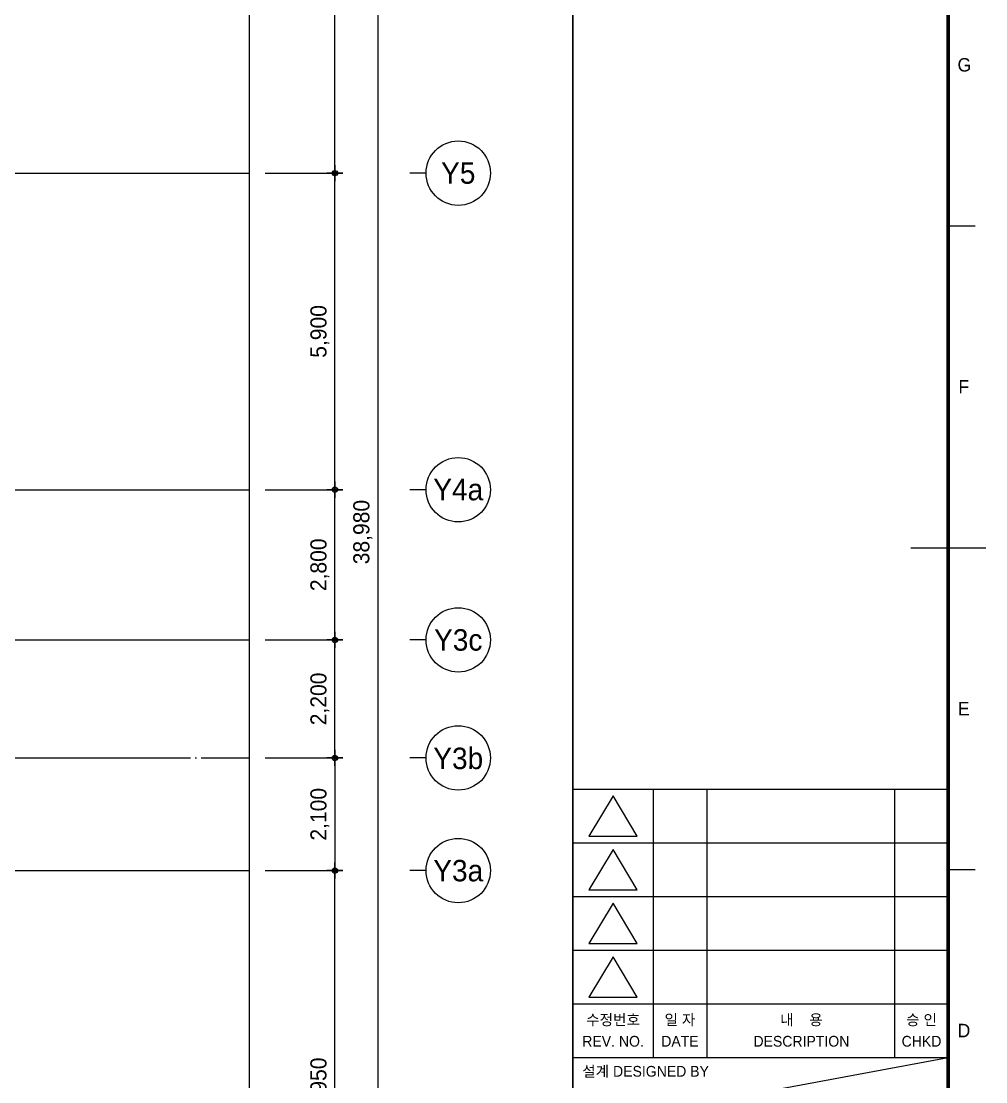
# Model space of a CAD drawing. Header units: millimetres. Extents: x 0 to 1390178, y 0 to 110113.
# Drawn here: x 568715 to 586700, y 19745 to 39513 of the extents above; entities that cross this region are included whole.
import ezdxf
from ezdxf.enums import TextEntityAlignment as Align
from ezdxf.xclip import XClip

# ---------------------------------------------------------------- set-up
doc = ezdxf.new("R2010")
doc.units = ezdxf.units.MM
doc.header["$LTSCALE"] = 100
doc.header["$XCLIPFRAME"] = 0
doc.linetypes.add('X - 평면도$0$CEN', pattern=[62, 60, -1, 0, -1])
doc.layers.get('DEFPOINTS').update_dxf_attribs({"color": 145})
for name, color, linetype in [('AA-XXXX-DIMS', 7, 'Continuous'), ('DIM', 7, 'Continuous'), ('X - SHEET$0$AA-BORD-FORM', 7, 'Continuous'), ('X - SHEET$0$AA-BORD-TEXT', 3, 'Continuous'), ('X - 평면도$0$AA-XXXX-CNTL', 1, 'X - 평면도$0$CEN')]:
    doc.layers.add(name, color=color, linetype=linetype)
doc.layers.add('X - SHEET$0$DEFPOINT', color=165, linetype='Continuous', plot=False)
doc.styles.add('HAUD01', font='Dotum.ttf')
doc.styles.get("Standard").update_dxf_attribs({"font": 'Dotum.ttf'})
doc.styles.add('X - SHEET$0$HAUD01', font='Dotum.ttf')
doc.dimstyles.new('HAUD-100', dxfattribs={"dimscale": 100, "dimtxt": 3, "dimasz": 1, "dimexe": 0, "dimexo": 3, "dimgap": 1, "dimtad": 1, "dimdec": 0, "dimdsep": 46, "dimlunit": 6, "dimtxsty": 'HAUD01', "dimblk": 'DIMDOT', "dimcen": 2.5, "dimdle": 1.5, "dimclrd": 7, "dimclre": 7, "dimclrt": 3, "dimadec": 0, "dimazin": 0, "dimtfac": 1, "dimtdec": 0, "dimtix": 1, "dimtmove": 2, "dimatfit": 3, "dimfxl": 1, "dimtvp": 1, "dimtolj": 1, "dimtzin": 0, "dimarcsym": 0})

# ---------------------------------------------------------------- blocks, each defined once
blk = doc.blocks.new('X - SHEET$0$HAUDsheetV')
at = {"layer": 'X - SHEET$0$AA-BORD-FORM', "color": 2}
for p, q in [((751, 577), (751, 17)), ((821, 357), (826, 357)), ((814, 297), (828, 297)), ((821, 237), (826, 237))]:
    blk.add_line(p, q, dxfattribs=at)
at = {"layer": 'X - SHEET$0$AA-BORD-FORM', "color": 3}
for p, q in [((751, 252), (821, 252)), ((766, 252), (766, 242)), ((776, 252), (776, 242)), ((811, 252), (811, 242)), ((751, 242), (821, 242)), ((766, 242), (766, 232)), ((776, 242), (776, 232)), ((811, 242), (811, 232)), ((751, 232), (821, 232)), ((766, 232), (766, 222)), ((776, 232), (776, 222)), ((811, 232), (811, 222)), ((751, 222), (821, 222)), ((766, 222), (766, 212)), ((776, 222), (776, 212)), ((811, 222), (811, 212)), ((751, 212), (821, 212)), ((766, 212), (766, 202)), ((776, 212), (776, 202)), ((811, 212), (811, 202)), ((751, 202), (821, 202))]:
    blk.add_line(p, q, dxfattribs=at)
at = {"layer": 'X - SHEET$0$AA-BORD-FORM', "color": 2, "const_width": 0.682}
blk.add_lwpolyline([(21, 17), (21, 577), (821, 577), (821, 17)], close=True, dxfattribs=at)
at = {"layer": 'X - SHEET$0$AA-BORD-FORM', "color": 7}
for points in [[(763, 243.24), (758.5, 250.74), (754, 243.24)], [(763, 233.24), (758.5, 240.74), (754, 233.24)], [(763, 223.24), (758.5, 230.74), (754, 223.24)], [(763, 213.24), (758.5, 220.74), (754, 213.24)]]:
    blk.add_lwpolyline(points, close=True, dxfattribs=at)
at = {"layer": 'X - SHEET$0$AA-BORD-TEXT', "color": 7, "style": 'X - SHEET$0$HAUD01'}
for s, p in [('G', (824, 387)), ('F', (823.89, 327)), ('E', (823.89, 267)), ('D', (823.93, 207))]:
    blk.add_text(s, height=2.5, dxfattribs=at).set_placement(p, align=Align.MIDDLE_CENTER)
at = {"layer": 'X - SHEET$0$AA-BORD-TEXT', "color": 3, "style": 'X - SHEET$0$HAUD01'}
for s, p in [('수정번호', (758.5, 209)), ('일 자', (770.98, 209)), ('내    용', (793.62, 209)), ('승 인', (816.02, 209)), ('REV. NO.', (758.5, 205)), ('DATE', (770.98, 205)), ('DESCRIPTION', (793.62, 205)), ('CHKD', (816.02, 205))]:
    blk.add_text(s, height=2, rotation=360, dxfattribs=at).set_placement(p, align=Align.MIDDLE_CENTER)
blk.add_text('설계 DESIGNED BY', height=2, rotation=360, dxfattribs=at).set_placement((752.75, 198.4))
for tag, p in [('PJCode', (786, 567.94)), ('작성자', (786.11, 194.82)), ('검토자', (786.11, 181.82)), ('최종검토자', (786.11, 168.82)), ('승인자', (786.11, 155.82)), ('일자', (786.83, 144.02)), ('개정번호', (812, 65.92))]:
    blk.add_attdef(tag, text='', height=3, dxfattribs=at).set_placement(p, align=Align.MIDDLE_CENTER)
at = {"layer": 'X - SHEET$0$AA-BORD-TEXT', "color": 3, "lineweight": 30, "flags": 104}
blk.add_attdef('PJTitle', text='', height=4, dxfattribs=at).set_placement((787.25, 536.62), align=Align.MIDDLE_CENTER)
blk = doc.blocks.new('X - SHEET')
at = {"layer": 'X - SHEET$0$DEFPOINT'}
blk.add_line((75000, 18900), (82000, 20200), dxfattribs=at)
at = {"xscale": 100, "yscale": 100, "zscale": 100}
blk.add_blockref('X - SHEET$0$HAUDsheetV', (-100, 0), dxfattribs=at)
blk = doc.blocks.new('DIMDOT')
at = {"layer": 'AA-XXXX-DIMS'}
for p, q in [((-1.5, 0), (1.5, 0)), ((0, -1.5), (0, 1.5))]:
    blk.add_line(p, q, dxfattribs=at)
for radius in [0.5, 0.25]:
    blk.add_circle((0, 0), radius, dxfattribs=at)
blk = doc.blocks.new('*D367')
at = {"color": 7, "lineweight": -2, "transparency": 16777216}
for p, q in [((5874, 32171), (7974, 32171)), ((7974, 32071), (7974, -6709)), ((5874, -6809), (7974, -6809))]:
    blk.add_line(p, q, dxfattribs=at)
at = {"layer": 'DEFPOINTS', "color": 0, "transparency": 16777216}
for p in [(5574, 32171, 0), (5574, -6809, 0), (7974, -6809)]:
    blk.add_point(p, dxfattribs=at)
at = {"color": 7, "lineweight": -2, "transparency": 16777216, "xscale": 100, "yscale": 100, "zscale": 100}
for p, rotation in [((7974, 32171), 90), ((7974, -6809), 270)]:
    blk.add_blockref('DIMDOT', p, dxfattribs=dict(at, rotation=rotation))
at = {"color": 3, "transparency": 16777216, "insert": (7695, 12681), "char_height": 300, "attachment_point": 5, "rotation": 90, "style": 'HAUD01'}
blk.add_mtext('\\A1;38,980', dxfattribs=at)
blk = doc.blocks.new('*D369')
at = {"color": 7, "lineweight": -2, "transparency": 16777216}
for p, q in [((5874, 27721), (7174, 27721)), ((7174, 19471), (7174, 27621)), ((5874, 19371), (7174, 19371))]:
    blk.add_line(p, q, dxfattribs=at)
at = {"layer": 'DEFPOINTS', "color": 0, "transparency": 16777216}
for p in [(5574, 27721, 0), (7174, 27721), (5574, 19371, 0)]:
    blk.add_point(p, dxfattribs=at)
at = {"color": 7, "lineweight": -2, "transparency": 16777216, "xscale": 100, "yscale": 100, "zscale": 100}
for p, rotation in [((7174, 27721), 90), ((7174, 19371), 270)]:
    blk.add_blockref('DIMDOT', p, dxfattribs=dict(at, rotation=rotation))
at = {"color": 3, "transparency": 16777216, "insert": (6895, 23546), "char_height": 300, "attachment_point": 5, "rotation": 90, "style": 'HAUD01'}
blk.add_mtext('\\A1;8,350', dxfattribs=at)
blk = doc.blocks.new('*D370')
at = {"color": 7, "lineweight": -2, "transparency": 16777216}
for p, q in [((5874, 6371), (7174, 6371)), ((7174, -1479), (7174, 6271)), ((5874, -1579), (7174, -1579))]:
    blk.add_line(p, q, dxfattribs=at)
at = {"layer": 'DEFPOINTS', "color": 0, "transparency": 16777216}
for p in [(5574, 6371, 0), (7174, 6371), (5574, -1579, 0)]:
    blk.add_point(p, dxfattribs=at)
at = {"color": 7, "lineweight": -2, "transparency": 16777216, "xscale": 100, "yscale": 100, "zscale": 100}
for p, rotation in [((7174, 6371), 90), ((7174, -1579), 270)]:
    blk.add_blockref('DIMDOT', p, dxfattribs=dict(at, rotation=rotation))
at = {"color": 3, "transparency": 16777216, "insert": (6895, 2396), "char_height": 300, "attachment_point": 5, "rotation": 90, "style": 'HAUD01'}
blk.add_mtext('\\A1;7,950', dxfattribs=at)
blk = doc.blocks.new('*D372')
at = {"color": 7, "lineweight": -2, "transparency": 16777216}
for p, q in [((5874, 19371), (7174, 19371)), ((7174, 13571), (7174, 19271)), ((5874, 13471), (7174, 13471))]:
    blk.add_line(p, q, dxfattribs=at)
at = {"layer": 'DEFPOINTS', "color": 0, "transparency": 16777216}
for p in [(5574, 19371, 0), (7174, 19371), (5574, 13471, 0)]:
    blk.add_point(p, dxfattribs=at)
at = {"color": 7, "lineweight": -2, "transparency": 16777216, "xscale": 100, "yscale": 100, "zscale": 100}
for p, rotation in [((7174, 19371), 90), ((7174, 13471), 270)]:
    blk.add_blockref('DIMDOT', p, dxfattribs=dict(at, rotation=rotation))
at = {"color": 3, "transparency": 16777216, "insert": (6895, 16421), "char_height": 300, "attachment_point": 5, "rotation": 90, "style": 'HAUD01'}
blk.add_mtext('\\A1;5,900', dxfattribs=at)
blk = doc.blocks.new('*D373')
at = {"color": 7, "lineweight": -2, "transparency": 16777216}
for p, q in [((5874, 13471), (7174, 13471)), ((7174, 10771), (7174, 13371)), ((5874, 10671), (7174, 10671))]:
    blk.add_line(p, q, dxfattribs=at)
at = {"layer": 'DEFPOINTS', "color": 0, "transparency": 16777216}
for p in [(5574, 13471, 0), (7174, 13471), (5574, 10671, 0)]:
    blk.add_point(p, dxfattribs=at)
at = {"color": 7, "lineweight": -2, "transparency": 16777216, "xscale": 100, "yscale": 100, "zscale": 100}
for p, rotation in [((7174, 13471), 90), ((7174, 10671), 270)]:
    blk.add_blockref('DIMDOT', p, dxfattribs=dict(at, rotation=rotation))
at = {"color": 3, "transparency": 16777216, "insert": (6895, 12071), "char_height": 300, "attachment_point": 5, "rotation": 90, "style": 'HAUD01'}
blk.add_mtext('\\A1;2,800', dxfattribs=at)
blk = doc.blocks.new('*D374')
at = {"color": 7, "lineweight": -2, "transparency": 16777216}
for p, q in [((5874, 10671), (7174, 10671)), ((7174, 8571), (7174, 10571)), ((5874, 8471), (7174, 8471))]:
    blk.add_line(p, q, dxfattribs=at)
at = {"layer": 'DEFPOINTS', "color": 0, "transparency": 16777216}
for p in [(5574, 10671, 0), (7174, 10671), (5574, 8471, 0)]:
    blk.add_point(p, dxfattribs=at)
at = {"color": 7, "lineweight": -2, "transparency": 16777216, "xscale": 100, "yscale": 100, "zscale": 100}
for p, rotation in [((7174, 10671), 90), ((7174, 8471), 270)]:
    blk.add_blockref('DIMDOT', p, dxfattribs=dict(at, rotation=rotation))
at = {"color": 3, "transparency": 16777216, "insert": (6895, 9571), "char_height": 300, "attachment_point": 5, "rotation": 90, "style": 'HAUD01'}
blk.add_mtext('\\A1;2,200', dxfattribs=at)
blk = doc.blocks.new('*D376')
at = {"color": 7, "lineweight": -2, "transparency": 16777216}
for p, q in [((5874, 8471), (7174, 8471)), ((7174, 8371), (7174, 6471)), ((5874, 6371), (7174, 6371))]:
    blk.add_line(p, q, dxfattribs=at)
at = {"layer": 'DEFPOINTS', "color": 0, "transparency": 16777216}
for p in [(5574, 8471), (5574, 6371), (7174, 6371)]:
    blk.add_point(p, dxfattribs=at)
at = {"color": 7, "lineweight": -2, "transparency": 16777216, "xscale": 100, "yscale": 100, "zscale": 100}
for p, rotation in [((7174, 8471), 90), ((7174, 6371), 270)]:
    blk.add_blockref('DIMDOT', p, dxfattribs=dict(at, rotation=rotation))
at = {"color": 3, "transparency": 16777216, "insert": (6895, 7421), "char_height": 300, "attachment_point": 5, "rotation": 90, "style": 'HAUD01'}
blk.add_mtext('\\A1;2,100', dxfattribs=at)
blk = doc.blocks.new('X - 평면도$0$A$C9949ff83')
at = {"layer": 'DEFPOINTS'}
blk.add_lwpolyline([(2000, 1700), (75000, 1700), (75000, 57700), (2000, 57700)], close=True, dxfattribs=at)
blk = doc.blocks.new('X - 평면도', base_point=(-475.4, -286.7))
at = {"layer": 'DEFPOINTS'}
blk.add_lwpolyline([(783286.2, 68689.6), (844213.6, 68689.6), (844213.6, 22495.2), (783286.2, 22495.2)], close=True, dxfattribs=at)
at = {"layer": 'X - 평면도$0$AA-XXXX-CNTL'}
for p, q in [((783286.2, 52573.1), (844213.6, 52573.1)), ((783286.2, 46673.1), (844213.6, 46673.1)), ((820983.7, 43873.1), (844213.6, 43873.1)), ((830922, 41673.1), (844213.6, 41673.1)), ((783286.2, 39573.1), (844213.6, 39573.1))]:
    blk.add_line(p, q, dxfattribs=at)
blk.add_blockref('X - 평면도$0$A$C9949ff83', (775249.9, 15892.4))
blk = doc.blocks.new('지상부 치수 1')
at = {"layer": 'DIM'}
for p, q in [((8874.4, 19370.9), (8574.4, 19370.9)), ((8874.4, 13470.9), (8574.4, 13470.9)), ((8874.4, 10670.9), (8574.4, 10670.9)), ((8874.4, 8470.9), (8574.4, 8470.9)), ((8874.4, 6370.9), (8574.4, 6370.9))]:
    blk.add_line(p, q, dxfattribs=at)
for centre in [(9474.4, 19370.9), (9474.4, 13470.9), (9474.4, 10670.9), (9474.4, 8470.9), (9474.4, 6370.9)]:
    blk.add_circle(centre, 600, dxfattribs=at)
at = {"layer": 'DIM', "style": 'HAUD01'}
for s, p in [('Y5', (9474.4, 19370.9)), ('Y4a', (9474.4, 13470.9)), ('Y3c', (9474.4, 10670.9)), ('Y3b', (9474.4, 8470.9)), ('Y3a', (9474.4, 6370.9))]:
    blk.add_text(s, height=400, dxfattribs=at).set_placement(p, align=Align.MIDDLE)
for base, p1, p2, angle, picture, middle in [((7974.4, -6809.1, 0), (5574.4, 32170.9), (5574.4, -6809.1), 90, '*D367', (7695.3, 12680.9, 0)), ((7174.4, 27720.9, 0), (5574.4, 19370.9), (5574.4, 27720.9), 270, '*D369', (6895.3, 23545.9, 0)), ((7174.4, 19370.9, 0), (5574.4, 13470.9), (5574.4, 19370.9), 270, '*D372', (6895.3, 16420.9, 0)), ((7174.4, 13470.9, 0), (5574.4, 10670.9), (5574.4, 13470.9), 270, '*D373', (6895.3, 12070.9, 0)), ((7174.4, 10670.9, 0), (5574.4, 8470.9), (5574.4, 10670.9), 270, '*D374', (6895.3, 9570.9, 0)), ((7174.4, 6370.9, 0), (5574.4, -1579.1), (5574.4, 6370.9), 270, '*D370', (6895.3, 2395.9, 0))]:
    dim = blk.add_linear_dim(base=base, p1=p1, p2=p2, angle=angle, dimstyle='HAUD-100')
    dim.commit()
    dim.dimension.update_dxf_attribs({"geometry": picture, "text_midpoint": middle})
dim = blk.add_aligned_dim(p1=(5574.4, 8470.9), p2=(5574.4, 6370.9), distance=1600, dimstyle='HAUD-100')
dim.commit()
dim.dimension.update_dxf_attribs({"geometry": '*D376', "text_midpoint": (6895.3, 7420.9)})

msp = doc.modelspace()

# ---------------------------------------------------------------- block references
ref = msp.add_blockref('X - 평면도', (-271725.3, -16179.1))
XClip(ref).set_block_clipping_path([(775249.9173510048, 15892.4063044167), (859249.9173510048, 75292.4063044167)])

# ---------------------------------------------------------------- next in the draw order: block references
for name, p in [('X - SHEET', (504000, 0)), ('지상부 치수 1', (567389.3, 17309.8))]:
    msp.add_blockref(name, p)

doc.saveas('drawing.dxf')
